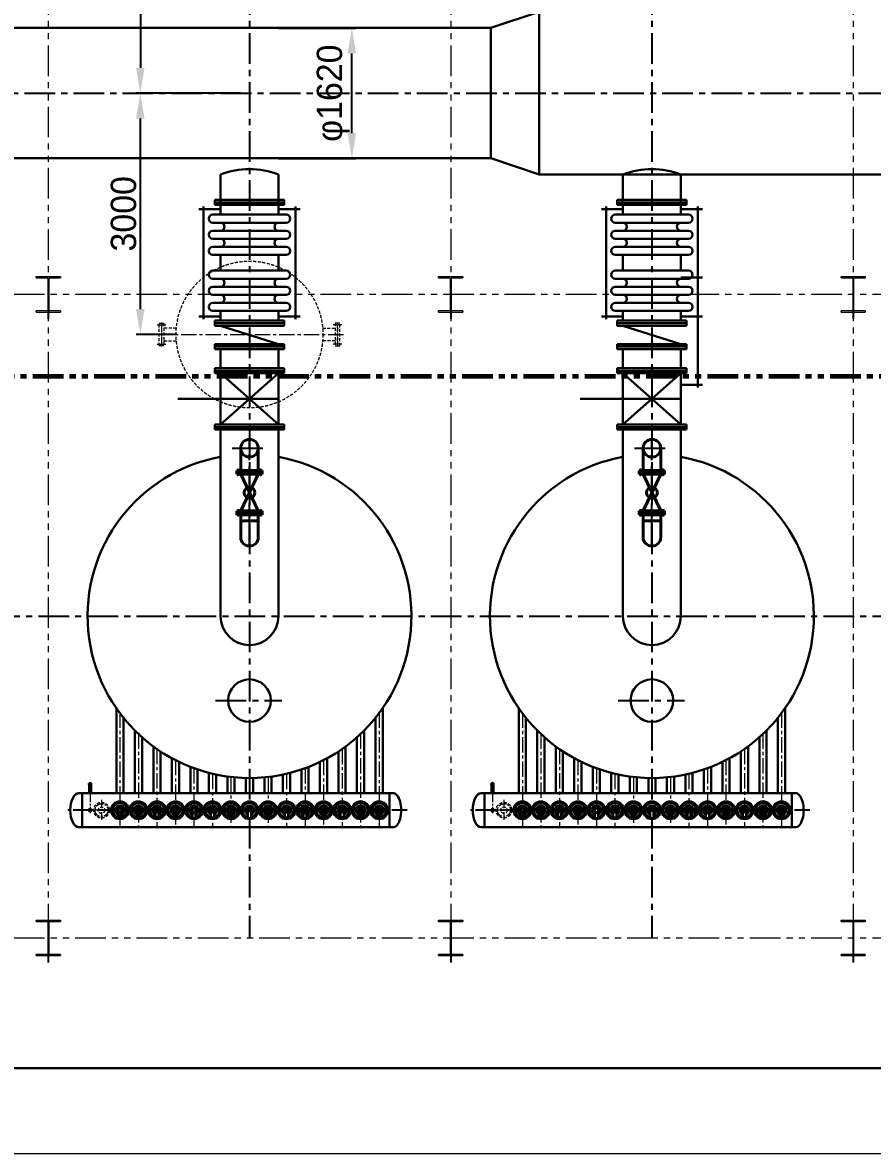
# Model space of a CAD drawing. Header units: millimetres. Extents: x 48549 to 244689, y 99496 to 172785.
# Drawn here: x 134030 to 144588, y 109867 to 123921 of the extents above; entities that cross this region are included whole.
import ezdxf

# ---------------------------------------------------------------- set-up
doc = ezdxf.new("R2010")
doc.units = ezdxf.units.MM
doc.header["$LTSCALE"] = 3
for name, pattern in [('CENTER', [50.8, 31.75, -6.35, 6.35, -6.35]), ('CENTERX2', [101.6, 63.5, -12.7, 12.7, -12.7]), ('DASHED', [19.05, 12.7, -6.35]), ('PHANTOMX2', [127, 63.5, -12.7, 12.7, -12.7, 12.7, -12.7])]:
    doc.linetypes.add(name, pattern=pattern)
for name, color, linetype, lineweight in [('1', 1, 'CENTER', 13), ('center', 1, 'CENTER', 9), ('CON', 7, 'Continuous', 40), ('Layer3', 6, 'Continuous', 18), ('Layer4', 4, 'DASHED', 5), ('中心线', 1, 'CENTERX2', 18), ('双点划线', 3, 'PHANTOMX2', 20), ('图层1', 7, 'Continuous', 30), ('图层2', 1, 'CENTERX2', 15), ('图层3', 6, 'Continuous', 9), ('图框_内框线', 5, 'Continuous', 30), ('图框_外框线', 7, 'Continuous', 9)]:
    doc.layers.add(name, color=color, linetype=linetype, lineweight=lineweight)
doc.layers.add('Layer1', color=1, linetype='CENTERX2')
doc.styles.add('仿宋体', font='ttxt1.shx', dxfattribs={"bigfont": 'hzfs.shx'})
doc.dimstyles.new('ISO-25', dxfattribs={"dimtxt": 150, "dimasz": 150, "dimexe": 50, "dimexo": 0, "dimgap": 50, "dimtad": 1, "dimdec": 1, "dimdsep": 46, "dimtxsty": '仿宋体', "dimcen": 2.5, "dimazin": 0, "dimtfac": 1, "dimtdec": 1, "dimtmove": 0, "dimatfit": 3, "dimfxl": 1, "dimarcsym": 0})

# ---------------------------------------------------------------- blocks, each defined once
blk = doc.blocks.new('*D19')
at = {"layer": 'Defpoints', "color": 0, "ltscale": 3}
for p in [(135493, 123044), (135946, 123044), (135946, 120045)]:
    blk.add_point(p, dxfattribs=at)
at = {"layer": '图层3', "color": 0, "lineweight": -2, "ltscale": 3}
for p, q in [((135946, 123044), (135443, 123044)), ((135493, 120360), (135493, 122729)), ((135946, 120045), (135443, 120045))]:
    blk.add_line(p, q, dxfattribs=at)
at = {"layer": '图层3', "color": 0, "ltscale": 3}
for points in [[(135440, 122729), (135545, 122729), (135493, 123044)], [(135440, 120360), (135545, 120360), (135493, 120045)]]:
    blk.add_solid(points, dxfattribs=at)
at = {"layer": '图层3', "color": 0, "ltscale": 3, "insert": (135285, 121545), "char_height": 315, "attachment_point": 5, "rotation": 90, "style": '仿宋体'}
blk.add_mtext('3000', dxfattribs=at)
blk = doc.blocks.new('*D20')
at = {"layer": 'Defpoints', "color": 0, "ltscale": 3}
for p in [(135792, 126044), (135493, 123044), (136737, 123044)]:
    blk.add_point(p, dxfattribs=at)
at = {"layer": '图层3', "color": 0, "lineweight": -2, "ltscale": 3}
for p, q in [((135792, 126044), (135443, 126044)), ((135493, 125729), (135493, 123359)), ((136737, 123044), (135443, 123044))]:
    blk.add_line(p, q, dxfattribs=at)
at = {"layer": '图层3', "color": 0, "ltscale": 3}
for points in [[(135440, 125729), (135545, 125729), (135493, 126044)], [(135440, 123359), (135545, 123359), (135493, 123044)]]:
    blk.add_solid(points, dxfattribs=at)
at = {"layer": '图层3', "color": 0, "ltscale": 3, "insert": (135285, 124544), "char_height": 315, "attachment_point": 5, "rotation": 90, "style": '仿宋体'}
blk.add_mtext('3000', dxfattribs=at)
blk = doc.blocks.new('*D32')
at = {"layer": 'Defpoints', "color": 0, "ltscale": 3}
for p in [(137209, 123854), (138121, 123854), (137209, 122234)]:
    blk.add_point(p, dxfattribs=at)
at = {"layer": '图层3', "color": 0, "lineweight": -2, "ltscale": 3}
for p, q in [((137209, 123854), (138171, 123854)), ((138121, 122549), (138121, 123539)), ((137209, 122234), (138171, 122234))]:
    blk.add_line(p, q, dxfattribs=at)
at = {"layer": '图层3', "color": 0, "ltscale": 3}
for points in [[(138069, 123539), (138174, 123539), (138121, 123854)], [(138069, 122549), (138174, 122549), (138121, 122234)]]:
    blk.add_solid(points, dxfattribs=at)
at = {"layer": '图层3', "color": 0, "ltscale": 3, "insert": (137890, 123044), "char_height": 315, "attachment_point": 5, "rotation": 90, "style": '仿宋体'}
blk.add_mtext('φ1620', dxfattribs=at)

msp = doc.modelspace()

# ---------------------------------------------------------------- linework, layer by layer
at = {"layer": '1'}
for p, q in [((134894.364, 114457.95), (134840.086, 114457.95)), ((139894.364, 114457.95), (139840.086, 114457.95)), ((135015.85, 114132.497), (134802.711, 114132.484)), ((140015.85, 114132.497), (139802.711, 114132.484))]:
    msp.add_line(p, q, dxfattribs=at)
at = {"layer": 'center'}
for p, q in [((134868.575, 114478.293), (134868.575, 114094.204)), ((139868.575, 114478.293), (139868.575, 114094.204)), ((135009.363, 114262.111), (135009.363, 113999.273)), ((140009.363, 114262.111), (140009.363, 113999.273))]:
    msp.add_line(p, q, dxfattribs=at)
for centre in [(135010.793, 114132.56), (140010.793, 114132.56)]:
    msp.add_circle(centre, 80, dxfattribs=at)
at = {"layer": 'CON'}
for p, q in [((136739.863, 118631.484), (136739.863, 118353.49)), ((136958.863, 118631.484), (136958.863, 118353.49)), ((141739.863, 118631.484), (141739.863, 118353.49)), ((141958.863, 118631.484), (141958.863, 118353.49)), ((137006.863, 118353.49), (136691.863, 118353.49)), ((136691.863, 118353.49), (136691.863, 118331.49)), ((137006.863, 118331.49), (137006.863, 118353.49)), ((142006.863, 118353.49), (141691.863, 118353.49)), ((141691.863, 118353.49), (141691.863, 118331.49)), ((142006.863, 118331.49), (142006.863, 118353.49)), ((136691.863, 118331.49), (137006.863, 118331.49)), ((136691.863, 118329.49), (136691.863, 118331.49)), ((137006.863, 118329.49), (136691.863, 118329.49)), ((136691.863, 118329.49), (136691.863, 118307.49)), ((136691.863, 118307.49), (137006.863, 118307.49)), ((136739.863, 117851.49), (136958.863, 118307.49)), ((136958.863, 117851.49), (136739.863, 118307.49)), ((137006.863, 118331.49), (137006.863, 118329.49)), ((137006.863, 118307.49), (137006.863, 118329.49)), ((141691.863, 118331.49), (142006.863, 118331.49)), ((141691.863, 118329.49), (141691.863, 118331.49)), ((142006.863, 118329.49), (141691.863, 118329.49)), ((141691.863, 118329.49), (141691.863, 118307.49)), ((141691.863, 118307.49), (142006.863, 118307.49)), ((141739.863, 117851.49), (141958.863, 118307.49)), ((141958.863, 117851.49), (141739.863, 118307.49)), ((142006.863, 118331.49), (142006.863, 118329.49)), ((142006.863, 118307.49), (142006.863, 118329.49)), ((136691.863, 117829.49), (136691.863, 117851.49)), ((136691.863, 117851.49), (137006.863, 117851.49)), ((137006.863, 117829.49), (136691.863, 117829.49)), ((136691.863, 117829.49), (136691.863, 117827.49)), ((136691.863, 117805.49), (136691.863, 117827.49)), ((136691.863, 117827.49), (137006.863, 117827.49)), ((137006.863, 117805.49), (136691.863, 117805.49)), ((136739.863, 117805.49), (136739.863, 117524.49)), ((136958.863, 117805.49), (136958.863, 117524.49)), ((137006.863, 117851.49), (137006.863, 117829.49)), ((137006.863, 117827.49), (137006.863, 117829.49)), ((137006.863, 117827.49), (137006.863, 117805.49)), ((141691.863, 117829.49), (141691.863, 117851.49)), ((141691.863, 117851.49), (142006.863, 117851.49)), ((142006.863, 117829.49), (141691.863, 117829.49)), ((141691.863, 117829.49), (141691.863, 117827.49)), ((141691.863, 117805.49), (141691.863, 117827.49)), ((141691.863, 117827.49), (142006.863, 117827.49)), ((142006.863, 117805.49), (141691.863, 117805.49)), ((141739.863, 117805.49), (141739.863, 117524.49)), ((141958.863, 117805.49), (141958.863, 117524.49)), ((142006.863, 117851.49), (142006.863, 117829.49)), ((142006.863, 117827.49), (142006.863, 117829.49)), ((142006.863, 117827.49), (142006.863, 117805.49)), ((136958.863, 117727.49), (136739.863, 117727.49)), ((141958.863, 117727.49), (141739.863, 117727.49))]:
    msp.add_line(p, q, dxfattribs=at)
for centre, radius in [((136849.363, 118631.484), 109.5), ((141849.363, 118631.484), 109.5), ((136849.363, 118079.49), 67.33), ((141849.363, 118079.49), 67.33)]:
    msp.add_circle(centre, radius, dxfattribs=at)
for centre in [(136849.363, 117524.49), (141849.363, 117524.49)]:
    msp.add_arc(centre, 109.5, 180, 0, dxfattribs=at)
at = {"layer": 'Layer1', "ltscale": 2}
for p, q in [((136849.363, 133544.49), (136849.363, 112544.49)), ((141849.363, 133544.49), (141849.363, 112544.49)), ((127957.105, 123044.49), (154349.363, 123044.49)), ((136633.87, 118631.484), (137064.856, 118631.484)), ((136849.363, 117414.99), (136849.363, 118740.984)), ((141633.87, 118631.484), (142064.856, 118631.484)), ((141849.363, 117414.99), (141849.363, 118740.984)), ((129349.363, 116544.49), (154349.363, 116544.49)), ((136427.905, 115494.49), (137251.979, 115494.49)), ((141427.905, 115494.49), (142251.979, 115494.49))]:
    msp.add_line(p, q, dxfattribs=at)
at = {"layer": 'Layer1'}
for p, q in [((134349.363, 120364.954), (134349.363, 120239.713)), ((139349.363, 120364.954), (139349.363, 120239.713)), ((144349.363, 120364.954), (144349.363, 120239.713)), ((138810.091, 114132.49), (134593.178, 114132.49)), ((143810.091, 114132.49), (139593.178, 114132.49)), ((134349.363, 112364.954), (134349.363, 112239.713)), ((139349.363, 112364.954), (139349.363, 112239.713)), ((144349.363, 112364.954), (144349.363, 112239.713))]:
    msp.add_line(p, q, dxfattribs=at)
at = {"layer": 'Layer3'}
for centre in [(134868.575, 114132.522), (139868.575, 114132.522)]:
    msp.add_arc(centre, 15.5, 180, 90, dxfattribs=at)
at = {"layer": 'Layer4'}
for p, q in [((135728.481, 119904.585), (135728.481, 120184.585)), ((135728.481, 120184.585), (135756.481, 120184.585)), ((135758.481, 120184.585), (135756.481, 120184.585)), ((135756.481, 120184.585), (135756.481, 119904.585)), ((135758.481, 119904.585), (135758.481, 120184.585)), ((135758.481, 120184.585), (135786.481, 120184.585)), ((135786.481, 120184.585), (135786.481, 119904.585)), ((137914.481, 120184.585), (137914.481, 119904.585)), ((137942.481, 120184.585), (137914.481, 120184.585)), ((137942.481, 119904.585), (137942.481, 120184.585)), ((137942.481, 120184.585), (137944.481, 120184.585)), ((137944.481, 120184.585), (137944.481, 119904.585)), ((137972.481, 120184.585), (137944.481, 120184.585)), ((137972.481, 119904.585), (137972.481, 120184.585)), ((135940.83, 120124.085), (135786.481, 120124.085)), ((137757.896, 120124.085), (137914.481, 120124.085)), ((135756.481, 119904.585), (135728.481, 119904.585)), ((135756.481, 119904.585), (135758.481, 119904.585)), ((135786.481, 119904.585), (135758.481, 119904.585)), ((135786.481, 119965.085), (135940.839, 119965.085)), ((137914.481, 119965.085), (137757.887, 119965.085)), ((137914.481, 119904.585), (137942.481, 119904.585)), ((137944.481, 119904.585), (137942.481, 119904.585)), ((137944.481, 119904.585), (137972.481, 119904.585))]:
    msp.add_line(p, q, dxfattribs=at)
for centre, radius in [((136849.363, 120044.64), 912), ((135010.793, 114132.56), 97.5), ((135010.793, 114132.56), 40), ((140010.793, 114132.56), 97.5), ((140010.793, 114132.56), 40)]:
    msp.add_circle(centre, radius, dxfattribs=at)
at = {"layer": '中心线'}
for p, q in [((135702.899, 120164.585), (135810.69, 120164.585)), ((137998.062, 120164.585), (137890.271, 120164.585)), ((135694.317, 120044.524), (138031.036, 120044.64)), ((135702.899, 119924.585), (135810.69, 119924.585)), ((137998.062, 119924.585), (137890.271, 119924.585))]:
    msp.add_line(p, q, dxfattribs=at)
at = {"layer": '双点划线', "ltscale": 2}
for p, q in [((134349.363, 133544.49), (134349.363, 112544.49)), ((139349.363, 133544.49), (139349.363, 112544.49)), ((144349.363, 133544.49), (144349.363, 112544.49)), ((129349.363, 120544.49), (154343.863, 120544.49)), ((129349.363, 112544.49), (154354.863, 112544.49))]:
    msp.add_line(p, q, dxfattribs=at)
at = {"layer": '双点划线', "ltscale": 10}
for p, q in [((134199.363, 120764.49), (134499.363, 120764.49)), ((134199.363, 120748.49), (134199.363, 120764.49)), ((134343.863, 120746.49), (134199.363, 120746.49)), ((134343.863, 120746.49), (134343.863, 120342.49)), ((134499.363, 120746.49), (134354.863, 120746.49)), ((134354.863, 120746.49), (134354.863, 120342.49)), ((134499.363, 120764.49), (134499.363, 120748.49)), ((139199.363, 120764.49), (139499.363, 120764.49)), ((139199.363, 120748.49), (139199.363, 120764.49)), ((139343.863, 120746.49), (139199.363, 120746.49)), ((139343.863, 120746.49), (139343.863, 120342.49)), ((139499.363, 120746.49), (139354.863, 120746.49)), ((139354.863, 120746.49), (139354.863, 120342.49)), ((139499.363, 120764.49), (139499.363, 120748.49)), ((144199.363, 120764.49), (144499.363, 120764.49)), ((144199.363, 120748.49), (144199.363, 120764.49)), ((144343.863, 120746.49), (144199.363, 120746.49)), ((144343.863, 120746.49), (144343.863, 120342.49)), ((144499.363, 120746.49), (144354.863, 120746.49)), ((144354.863, 120746.49), (144354.863, 120342.49)), ((144499.363, 120764.49), (144499.363, 120748.49)), ((134199.363, 120342.49), (134343.863, 120342.49)), ((134199.363, 120324.49), (134199.363, 120340.49)), ((134199.363, 120324.49), (134499.363, 120324.49)), ((134354.863, 120342.49), (134499.363, 120342.49)), ((134499.363, 120340.49), (134499.363, 120324.49)), ((139199.363, 120342.49), (139343.863, 120342.49)), ((139199.363, 120324.49), (139199.363, 120340.49)), ((139199.363, 120324.49), (139499.363, 120324.49)), ((139354.863, 120342.49), (139499.363, 120342.49)), ((139499.363, 120340.49), (139499.363, 120324.49)), ((144199.363, 120342.49), (144343.863, 120342.49)), ((144199.363, 120324.49), (144199.363, 120340.49)), ((144199.363, 120324.49), (144499.363, 120324.49)), ((144354.863, 120342.49), (144499.363, 120342.49)), ((144499.363, 120340.49), (144499.363, 120324.49)), ((134199.363, 112764.49), (134499.363, 112764.49)), ((134199.363, 112748.49), (134199.363, 112764.49)), ((134343.863, 112746.49), (134199.363, 112746.49)), ((134343.863, 112746.49), (134343.863, 112342.49)), ((134499.363, 112746.49), (134354.863, 112746.49)), ((134354.863, 112746.49), (134354.863, 112342.49)), ((134499.363, 112764.49), (134499.363, 112748.49)), ((139199.363, 112764.49), (139499.363, 112764.49)), ((139199.363, 112748.49), (139199.363, 112764.49)), ((139343.863, 112746.49), (139199.363, 112746.49)), ((139343.863, 112746.49), (139343.863, 112342.49)), ((139499.363, 112746.49), (139354.863, 112746.49)), ((139354.863, 112746.49), (139354.863, 112342.49)), ((139499.363, 112764.49), (139499.363, 112748.49)), ((144199.363, 112764.49), (144499.363, 112764.49)), ((144199.363, 112748.49), (144199.363, 112764.49)), ((144343.863, 112746.49), (144199.363, 112746.49)), ((144343.863, 112746.49), (144343.863, 112342.49)), ((144499.363, 112746.49), (144354.863, 112746.49)), ((144354.863, 112746.49), (144354.863, 112342.49)), ((144499.363, 112764.49), (144499.363, 112748.49)), ((134199.363, 112342.49), (134343.863, 112342.49)), ((134199.363, 112324.49), (134199.363, 112340.49)), ((134199.363, 112324.49), (134499.363, 112324.49)), ((134354.863, 112342.49), (134499.363, 112342.49)), ((134499.363, 112340.49), (134499.363, 112324.49)), ((139199.363, 112342.49), (139343.863, 112342.49)), ((139199.363, 112324.49), (139199.363, 112340.49)), ((139199.363, 112324.49), (139499.363, 112324.49)), ((139354.863, 112342.49), (139499.363, 112342.49)), ((139499.363, 112340.49), (139499.363, 112324.49)), ((144199.363, 112342.49), (144343.863, 112342.49)), ((144199.363, 112324.49), (144199.363, 112340.49)), ((144199.363, 112324.49), (144499.363, 112324.49)), ((144354.863, 112342.49), (144499.363, 112342.49)), ((144499.363, 112340.49), (144499.363, 112324.49))]:
    msp.add_line(p, q, dxfattribs=at)
at = {"layer": '双点划线', "color": 7, "lineweight": 60, "ltscale": 2}
msp.add_line((154349.363, 119524.49), (129343.863, 119524.49), dxfattribs=at)
at = {"layer": '图层1'}
for p, q in [((140449.373, 124054.49), (139849.373, 123854.49)), ((140449.373, 124054.49), (140449.373, 122034.49)), ((139849.373, 123854.49), (128809.362, 123854.49)), ((139849.373, 122234.49), (139849.373, 123854.49)), ((139849.373, 122234.49), (130164.365, 122234.49)), ((140449.373, 122034.49), (139849.373, 122234.49)), ((136489.365, 121686.49), (136489.363, 122034.49)), ((136489.365, 121686.49), (136489.363, 122034.49)), ((137209.371, 121686.49), (137209.364, 122034.49)), ((137209.371, 121686.49), (137209.364, 122034.49)), ((147961.411, 122034.49), (140449.373, 122034.49)), ((141489.365, 121686.49), (141489.363, 122034.49)), ((141489.365, 121686.49), (141489.363, 122034.49)), ((142209.371, 121686.49), (142209.364, 122034.49)), ((142209.371, 121686.49), (142209.364, 122034.49)), ((137279.371, 121718.486), (136419.371, 121718.494)), ((136419.371, 121686.494), (136419.371, 121718.494)), ((137279.371, 121686.486), (137279.371, 121718.486)), ((142279.371, 121718.486), (141419.371, 121718.494)), ((141419.371, 121686.494), (141419.371, 121718.494)), ((142279.371, 121686.486), (142279.371, 121718.486)), ((136489.367, 121604.492), (136221.604, 121604.493)), ((136279.498, 121634.394), (136279.492, 120234.394)), ((136419.37, 121654.494), (136419.371, 121686.494)), ((136419.37, 121654.494), (137279.37, 121654.486)), ((137279.371, 121686.486), (136419.371, 121686.494)), ((136489.37, 121654.494), (136489.369, 121534.492)), ((137209.368, 121654.487), (137209.366, 121534.488)), ((137209.367, 121604.488), (137477.13, 121604.487)), ((137279.37, 121654.486), (137279.371, 121686.486)), ((137419.236, 121634.388), (137419.229, 120234.388)), ((141489.367, 121604.492), (141221.604, 121604.493)), ((141279.498, 121634.394), (141279.492, 120234.394)), ((141419.37, 121654.494), (141419.371, 121686.494)), ((141419.37, 121654.494), (142279.37, 121654.486)), ((142279.371, 121686.486), (141419.371, 121686.494)), ((141489.37, 121654.494), (141489.369, 121534.492)), ((142209.368, 121654.487), (142209.366, 121534.488)), ((142209.367, 121604.488), (142477.13, 121604.487)), ((142279.37, 121654.486), (142279.371, 121686.486)), ((142419.236, 121634.388), (142419.229, 120234.388)), ((136899.366, 121434.49), (136393.814, 121434.492)), ((136899.367, 121534.49), (136393.815, 121534.492)), ((136899.367, 121534.49), (136489.367, 121534.492)), ((136799.366, 121434.49), (137304.919, 121434.488)), ((136799.367, 121534.49), (137304.919, 121534.488)), ((136799.367, 121534.49), (137209.367, 121534.488)), ((141899.366, 121434.49), (141393.814, 121434.492)), ((141899.367, 121534.49), (141393.815, 121534.492)), ((141899.367, 121534.49), (141489.367, 121534.492)), ((141799.366, 121434.49), (142304.919, 121434.488)), ((141799.367, 121534.49), (142304.919, 121534.488)), ((141799.367, 121534.49), (142209.367, 121534.488)), ((136899.366, 121334.49), (136393.814, 121334.492)), ((136799.366, 121334.49), (137304.918, 121334.488)), ((141899.366, 121334.49), (141393.814, 121334.492)), ((141799.366, 121334.49), (142304.918, 121334.488)), ((136899.365, 121234.49), (136393.813, 121234.492)), ((136799.365, 121234.49), (137304.918, 121234.488)), ((141899.365, 121234.49), (141393.813, 121234.492)), ((141799.365, 121234.49), (142304.918, 121234.488)), ((136899.364, 121034.49), (136393.812, 121034.492)), ((136899.365, 121134.49), (136393.813, 121134.492)), ((136489.364, 121034.492), (136489.363, 120838.492)), ((136799.364, 121034.49), (137304.917, 121034.488)), ((136799.365, 121134.49), (137304.917, 121134.488)), ((137209.364, 121034.488), (137209.363, 120838.488)), ((141899.364, 121034.49), (141393.812, 121034.492)), ((141899.365, 121134.49), (141393.813, 121134.492)), ((141489.364, 121034.492), (141489.363, 120838.492)), ((141799.364, 121034.49), (142304.917, 121034.488)), ((141799.365, 121134.49), (142304.917, 121134.488)), ((142209.364, 121034.488), (142209.363, 120838.488)), ((136899.363, 120738.49), (136393.81, 120738.492)), ((136899.363, 120838.49), (136393.811, 120838.492)), ((136799.363, 120838.49), (137304.915, 120838.488)), ((136799.363, 120738.49), (137304.915, 120738.488)), ((141899.363, 120738.49), (141393.81, 120738.492)), ((141899.363, 120838.49), (141393.811, 120838.492)), ((141799.363, 120838.49), (142304.915, 120838.488)), ((141799.363, 120738.49), (142304.915, 120738.488)), ((142209.367, 120754.488), (142477.13, 120754.487)), ((142419.236, 120784.388), (142419.229, 119384.388)), ((136899.362, 120638.49), (136393.81, 120638.492)), ((136799.362, 120638.49), (137304.914, 120638.488)), ((141899.362, 120638.49), (141393.81, 120638.492)), ((141799.362, 120638.49), (142304.914, 120638.488)), ((136899.362, 120538.49), (136393.809, 120538.492)), ((136799.362, 120538.49), (137304.914, 120538.488)), ((141899.362, 120538.49), (141393.809, 120538.492)), ((141799.362, 120538.49), (142304.914, 120538.488)), ((136899.361, 120338.49), (136393.808, 120338.492)), ((136899.361, 120438.49), (136393.809, 120438.492)), ((136489.361, 120338.492), (136489.361, 120338.492)), ((136899.361, 120338.49), (136489.361, 120338.492)), ((136489.363, 120218.49), (136489.363, 120338.492)), ((136799.361, 120438.49), (137304.913, 120438.488)), ((136799.361, 120338.49), (137304.913, 120338.488)), ((136799.361, 120338.49), (137209.361, 120338.488)), ((137209.36, 120218.49), (137209.36, 120338.488)), ((137209.361, 120338.488), (137209.361, 120338.488)), ((141899.361, 120338.49), (141393.808, 120338.492)), ((141899.361, 120438.49), (141393.809, 120438.492)), ((141489.361, 120338.492), (141489.361, 120338.492)), ((141899.361, 120338.49), (141489.361, 120338.492)), ((141489.363, 120218.49), (141489.363, 120338.492)), ((141799.361, 120438.49), (142304.913, 120438.488)), ((141799.361, 120338.49), (142304.913, 120338.488)), ((141799.361, 120338.49), (142209.361, 120338.488)), ((142209.36, 120218.49), (142209.36, 120338.488)), ((142209.361, 120338.488), (142209.361, 120338.488)), ((136489.36, 120268.492), (136221.597, 120268.493)), ((136419.366, 120218.49), (137279.366, 120218.49)), ((136419.366, 120218.49), (136419.366, 120186.49)), ((137279.366, 120186.49), (136419.366, 120186.49)), ((136419.366, 120186.49), (136419.366, 120154.49)), ((137209.36, 120268.488), (137477.123, 120268.487)), ((137279.366, 120218.49), (137279.366, 120186.49)), ((137279.366, 120186.49), (137279.366, 120154.49)), ((141489.36, 120268.492), (141221.597, 120268.493)), ((141419.366, 120218.49), (142279.366, 120218.49)), ((141419.366, 120218.49), (141419.366, 120186.49)), ((142279.366, 120186.49), (141419.366, 120186.49)), ((141419.366, 120186.49), (141419.366, 120154.49)), ((142209.36, 120268.488), (142477.123, 120268.487)), ((142279.366, 120218.49), (142279.366, 120186.49)), ((142279.366, 120186.49), (142279.366, 120154.49)), ((137279.366, 120154.49), (136419.366, 120154.49)), ((136489.366, 120154.49), (137209.366, 119926.49)), ((142279.366, 120154.49), (141419.366, 120154.49)), ((141489.366, 120154.49), (142209.366, 119926.49)), ((136419.366, 119926.49), (137279.366, 119926.49)), ((136419.366, 119926.49), (136419.366, 119894.49)), ((137279.366, 119894.49), (136419.366, 119894.49)), ((136419.366, 119894.49), (136419.366, 119862.49)), ((137279.366, 119926.49), (137279.366, 119894.49)), ((137279.366, 119894.49), (137279.366, 119862.49)), ((141419.366, 119926.49), (142279.366, 119926.49)), ((141419.366, 119926.49), (141419.366, 119894.49)), ((142279.366, 119894.49), (141419.366, 119894.49)), ((141419.366, 119894.49), (141419.366, 119862.49)), ((142279.366, 119926.49), (142279.366, 119894.49)), ((142279.366, 119894.49), (142279.366, 119862.49)), ((137279.366, 119862.49), (136419.366, 119862.49)), ((136489.366, 119626.49), (136489.366, 119862.49)), ((137209.366, 119626.49), (137209.365, 119862.49)), ((142279.366, 119862.49), (141419.366, 119862.49)), ((141489.366, 119626.49), (141489.366, 119862.49)), ((142209.366, 119626.49), (142209.365, 119862.49)), ((136419.366, 119626.49), (137279.366, 119626.49)), ((136419.366, 119626.49), (136419.366, 119594.49)), ((137279.366, 119626.49), (137279.366, 119594.49)), ((141419.366, 119626.49), (142279.366, 119626.49)), ((141419.366, 119626.49), (141419.366, 119594.49)), ((142279.366, 119626.49), (142279.366, 119594.49)), ((137279.366, 119594.49), (136419.366, 119594.49)), ((136419.366, 119594.49), (136419.366, 119562.49)), ((137279.366, 119562.49), (136419.366, 119562.49)), ((136489.366, 118926.49), (136489.366, 119562.49)), ((137209.366, 119562.49), (136489.366, 118926.49)), ((136489.366, 119562.49), (137209.366, 118926.49)), ((137209.366, 118926.49), (137209.366, 119562.49)), ((137279.366, 119594.49), (137279.366, 119562.49)), ((142279.366, 119594.49), (141419.366, 119594.49)), ((141419.366, 119594.49), (141419.366, 119562.49)), ((142279.366, 119562.49), (141419.366, 119562.49)), ((141489.366, 118926.49), (141489.366, 119562.49)), ((142209.366, 119562.49), (141489.366, 118926.49)), ((141489.366, 119562.49), (142209.366, 118926.49)), ((142209.366, 118926.49), (142209.366, 119562.49)), ((142279.366, 119594.49), (142279.366, 119562.49)), ((142209.36, 119418.488), (142477.123, 119418.487)), ((135957.056, 119244.49), (137209.366, 119244.49)), ((140957.056, 119244.49), (142209.366, 119244.49)), ((136419.366, 118926.49), (137279.366, 118926.49)), ((136419.366, 118926.49), (136419.366, 118894.49)), ((137279.366, 118926.49), (137279.366, 118894.49)), ((141419.366, 118926.49), (142279.366, 118926.49)), ((141419.366, 118926.49), (141419.366, 118894.49)), ((142279.366, 118926.49), (142279.366, 118894.49)), ((137279.366, 118894.49), (136419.366, 118894.49)), ((136419.366, 118894.49), (136419.366, 118862.49)), ((137279.366, 118862.49), (136419.366, 118862.49)), ((136489.363, 116544.49), (136489.363, 118862.49)), ((137209.363, 116544.49), (137209.363, 118862.49)), ((137279.366, 118894.49), (137279.366, 118862.49)), ((142279.366, 118894.49), (141419.366, 118894.49)), ((141419.366, 118894.49), (141419.366, 118862.49)), ((142279.366, 118862.49), (141419.366, 118862.49)), ((141489.363, 116544.49), (141489.363, 118862.49)), ((142209.363, 116544.49), (142209.363, 118862.49)), ((142279.366, 118894.49), (142279.366, 118862.49)), ((135194.863, 115408.822), (135194.863, 114345.49)), ((138503.863, 115408.822), (138503.863, 114345.49)), ((140194.863, 115408.822), (140194.863, 114345.49)), ((143503.863, 115408.822), (143503.863, 114345.49)), ((135283.863, 115287.818), (135283.863, 114345.49)), ((138414.863, 115287.818), (138414.863, 114345.49)), ((140283.863, 115287.818), (140283.863, 114345.49)), ((143414.863, 115287.818), (143414.863, 114345.49)), ((135424.863, 115128.638), (135424.863, 114345.49)), ((138273.863, 115128.638), (138273.863, 114345.49)), ((140424.863, 115128.638), (140424.863, 114345.49)), ((143273.863, 115128.638), (143273.863, 114345.49)), ((135513.863, 115043.719), (135513.863, 114345.49)), ((138184.863, 115043.719), (138184.863, 114345.49)), ((140513.863, 115043.719), (140513.863, 114345.49)), ((143184.863, 115043.719), (143184.863, 114345.49)), ((135655.109, 114928.197), (135655.109, 114345.49)), ((135744.109, 114865.633), (135744.109, 114345.49)), ((137954.617, 114865.633), (137954.617, 114345.49)), ((138043.617, 114928.197), (138043.617, 114345.49)), ((140655.109, 114928.197), (140655.109, 114345.49)), ((140744.109, 114865.633), (140744.109, 114345.49)), ((142954.617, 114865.633), (142954.617, 114345.49)), ((143043.617, 114928.197), (143043.617, 114345.49)), ((135884.863, 114780.423), (135884.863, 114345.49)), ((135973.863, 114734.297), (135973.863, 114345.49)), ((137724.863, 114734.297), (137724.863, 114345.49)), ((137813.863, 114780.423), (137813.863, 114345.49)), ((140884.863, 114780.423), (140884.863, 114345.49)), ((140973.863, 114734.297), (140973.863, 114345.49)), ((142724.863, 114734.297), (142724.863, 114345.49)), ((142813.863, 114780.423), (142813.863, 114345.49)), ((136114.863, 114672.246), (136114.863, 114345.49)), ((136203.863, 114639.522), (136203.863, 114345.49)), ((136344.863, 114597.166), (136344.863, 114345.49)), ((136433.863, 114576.126), (136433.863, 114345.49)), ((136574.863, 114551.417), (136574.863, 114345.49)), ((137123.863, 114551.417), (137123.863, 114345.49)), ((137264.863, 114576.126), (137264.863, 114345.49)), ((137353.863, 114597.166), (137353.863, 114345.49)), ((137494.863, 114639.522), (137494.863, 114345.49)), ((137583.863, 114672.246), (137583.863, 114345.49)), ((141114.863, 114672.246), (141114.863, 114345.49)), ((141203.863, 114639.522), (141203.863, 114345.49)), ((141344.863, 114597.166), (141344.863, 114345.49)), ((141433.863, 114576.126), (141433.863, 114345.49)), ((141574.863, 114551.417), (141574.863, 114345.49)), ((142123.863, 114551.417), (142123.863, 114345.49)), ((142264.863, 114576.126), (142264.863, 114345.49)), ((142353.863, 114597.166), (142353.863, 114345.49)), ((142494.863, 114639.522), (142494.863, 114345.49)), ((142583.863, 114672.246), (142583.863, 114345.49)), ((134855.334, 114345.49), (134855.334, 114457.95)), ((134882.334, 114427.95), (134855.334, 114427.95)), ((134882.334, 114457.95), (134882.334, 114345.49)), ((136663.863, 114541.111), (136663.863, 114345.49)), ((136804.863, 114532.985), (136804.863, 114345.49)), ((136893.863, 114532.985), (136893.863, 114345.49)), ((137034.863, 114541.111), (137034.863, 114345.49)), ((139855.334, 114345.49), (139855.334, 114457.95)), ((139882.334, 114427.95), (139855.334, 114427.95)), ((139882.334, 114457.95), (139882.334, 114345.49)), ((141663.863, 114541.111), (141663.863, 114345.49)), ((141804.863, 114532.985), (141804.863, 114345.49)), ((141893.863, 114532.985), (141893.863, 114345.49)), ((142034.863, 114541.111), (142034.863, 114345.49)), ((138629.168, 114345.49), (134728.834, 114345.49)), ((134768.834, 114345.49), (134768.834, 113919.49)), ((138589.168, 114345.49), (138589.168, 113919.49)), ((143629.168, 114345.49), (139728.834, 114345.49)), ((139768.834, 114345.49), (139768.834, 113919.49)), ((143589.168, 114345.49), (143589.168, 113919.49)), ((135219.363, 114152.49), (135239.363, 114152.49)), ((135219.363, 114152.49), (135219.363, 114032.49)), ((135259.363, 114152.49), (135239.363, 114152.49)), ((135259.363, 114152.49), (135259.363, 114032.49)), ((135449.363, 114152.49), (135469.363, 114152.49)), ((135449.363, 114152.49), (135449.363, 114032.49)), ((135489.363, 114152.49), (135469.363, 114152.49)), ((135489.363, 114152.49), (135489.363, 114032.49)), ((135679.363, 114152.49), (135699.363, 114152.49)), ((135679.363, 114152.49), (135679.363, 114032.49)), ((135719.363, 114152.49), (135699.363, 114152.49)), ((135719.363, 114152.49), (135719.363, 114032.49)), ((135909.363, 114152.49), (135929.363, 114152.49)), ((135909.363, 114152.49), (135909.363, 114032.49)), ((135949.363, 114152.49), (135929.363, 114152.49)), ((135949.363, 114152.49), (135949.363, 114032.49)), ((136139.363, 114152.49), (136159.363, 114152.49)), ((136139.363, 114152.49), (136139.363, 114032.49)), ((136179.363, 114152.49), (136159.363, 114152.49)), ((136179.363, 114152.49), (136179.363, 114032.49)), ((136369.363, 114152.49), (136389.363, 114152.49)), ((136369.363, 114152.49), (136369.363, 114032.49)), ((136409.363, 114152.49), (136389.363, 114152.49)), ((136409.363, 114152.49), (136409.363, 114032.49)), ((136599.363, 114152.49), (136619.363, 114152.49)), ((136599.363, 114152.49), (136599.363, 114032.49)), ((136639.363, 114152.49), (136619.363, 114152.49)), ((136639.363, 114152.49), (136639.363, 114032.49)), ((136829.363, 114152.49), (136849.363, 114152.49)), ((136829.363, 114152.49), (136829.363, 114032.49)), ((136869.363, 114152.49), (136849.363, 114152.49)), ((136869.363, 114152.49), (136869.363, 114032.49)), ((137059.363, 114152.49), (137079.363, 114152.49)), ((137059.363, 114152.49), (137059.363, 114032.49)), ((137099.363, 114152.49), (137079.363, 114152.49)), ((137099.363, 114152.49), (137099.363, 114032.49)), ((137289.363, 114152.49), (137309.363, 114152.49)), ((137289.363, 114152.49), (137289.363, 114032.49)), ((137329.363, 114152.49), (137309.363, 114152.49)), ((137329.363, 114152.49), (137329.363, 114032.49)), ((137519.363, 114152.49), (137539.363, 114152.49)), ((137519.363, 114152.49), (137519.363, 114032.49)), ((137559.363, 114152.49), (137539.363, 114152.49)), ((137559.363, 114152.49), (137559.363, 114032.49)), ((137749.363, 114152.49), (137769.363, 114152.49)), ((137749.363, 114152.49), (137749.363, 114032.49)), ((137789.363, 114152.49), (137769.363, 114152.49)), ((137789.363, 114152.49), (137789.363, 114032.49)), ((137979.558, 114152.656), (137999.558, 114152.656)), ((137979.558, 114152.656), (137979.558, 114032.656)), ((138019.558, 114152.656), (137999.558, 114152.656)), ((138019.558, 114152.656), (138019.558, 114032.656)), ((138209.558, 114152.656), (138229.558, 114152.656)), ((138209.558, 114152.656), (138209.558, 114032.656)), ((138249.558, 114152.656), (138229.558, 114152.656)), ((138249.558, 114152.656), (138249.558, 114032.656)), ((138439.363, 114152.656), (138459.363, 114152.656)), ((138439.363, 114152.656), (138439.363, 114032.656)), ((138479.363, 114152.656), (138459.363, 114152.656)), ((138479.363, 114152.656), (138479.363, 114032.656)), ((140219.363, 114152.49), (140239.363, 114152.49)), ((140219.363, 114152.49), (140219.363, 114032.49)), ((140259.363, 114152.49), (140239.363, 114152.49)), ((140259.363, 114152.49), (140259.363, 114032.49)), ((140449.363, 114152.49), (140469.363, 114152.49)), ((140449.363, 114152.49), (140449.363, 114032.49)), ((140489.363, 114152.49), (140469.363, 114152.49)), ((140489.363, 114152.49), (140489.363, 114032.49)), ((140679.363, 114152.49), (140699.363, 114152.49)), ((140679.363, 114152.49), (140679.363, 114032.49)), ((140719.363, 114152.49), (140699.363, 114152.49)), ((140719.363, 114152.49), (140719.363, 114032.49)), ((140909.363, 114152.49), (140929.363, 114152.49)), ((140909.363, 114152.49), (140909.363, 114032.49)), ((140949.363, 114152.49), (140929.363, 114152.49)), ((140949.363, 114152.49), (140949.363, 114032.49)), ((141139.363, 114152.49), (141159.363, 114152.49)), ((141139.363, 114152.49), (141139.363, 114032.49)), ((141179.363, 114152.49), (141159.363, 114152.49)), ((141179.363, 114152.49), (141179.363, 114032.49)), ((141369.363, 114152.49), (141389.363, 114152.49)), ((141369.363, 114152.49), (141369.363, 114032.49)), ((141409.363, 114152.49), (141389.363, 114152.49)), ((141409.363, 114152.49), (141409.363, 114032.49)), ((141599.363, 114152.49), (141619.363, 114152.49)), ((141599.363, 114152.49), (141599.363, 114032.49)), ((141639.363, 114152.49), (141619.363, 114152.49)), ((141639.363, 114152.49), (141639.363, 114032.49)), ((141829.363, 114152.49), (141849.363, 114152.49)), ((141829.363, 114152.49), (141829.363, 114032.49)), ((141869.363, 114152.49), (141849.363, 114152.49)), ((141869.363, 114152.49), (141869.363, 114032.49)), ((142059.363, 114152.49), (142079.363, 114152.49)), ((142059.363, 114152.49), (142059.363, 114032.49)), ((142099.363, 114152.49), (142079.363, 114152.49)), ((142099.363, 114152.49), (142099.363, 114032.49)), ((142289.363, 114152.49), (142309.363, 114152.49)), ((142289.363, 114152.49), (142289.363, 114032.49)), ((142329.363, 114152.49), (142309.363, 114152.49)), ((142329.363, 114152.49), (142329.363, 114032.49)), ((142519.363, 114152.49), (142539.363, 114152.49)), ((142519.363, 114152.49), (142519.363, 114032.49)), ((142559.363, 114152.49), (142539.363, 114152.49)), ((142559.363, 114152.49), (142559.363, 114032.49)), ((142749.363, 114152.49), (142769.363, 114152.49)), ((142749.363, 114152.49), (142749.363, 114032.49)), ((142789.363, 114152.49), (142769.363, 114152.49)), ((142789.363, 114152.49), (142789.363, 114032.49)), ((142979.558, 114152.656), (142999.558, 114152.656)), ((142979.558, 114152.656), (142979.558, 114032.656)), ((143019.558, 114152.656), (142999.558, 114152.656)), ((143019.558, 114152.656), (143019.558, 114032.656)), ((143209.558, 114152.656), (143229.558, 114152.656)), ((143209.558, 114152.656), (143209.558, 114032.656)), ((143249.558, 114152.656), (143229.558, 114152.656)), ((143249.558, 114152.656), (143249.558, 114032.656)), ((143439.363, 114152.656), (143459.363, 114152.656)), ((143439.363, 114152.656), (143439.363, 114032.656)), ((143479.363, 114152.656), (143459.363, 114152.656)), ((143479.363, 114152.656), (143479.363, 114032.656)), ((135219.363, 114032.49), (135239.363, 114032.49)), ((135259.363, 114032.49), (135239.363, 114032.49)), ((135449.363, 114032.49), (135469.363, 114032.49)), ((135489.363, 114032.49), (135469.363, 114032.49)), ((135679.363, 114032.49), (135699.363, 114032.49)), ((135719.363, 114032.49), (135699.363, 114032.49)), ((135909.363, 114032.49), (135929.363, 114032.49)), ((135949.363, 114032.49), (135929.363, 114032.49)), ((136139.363, 114032.49), (136159.363, 114032.49)), ((136179.363, 114032.49), (136159.363, 114032.49)), ((136369.363, 114032.49), (136389.363, 114032.49)), ((136409.363, 114032.49), (136389.363, 114032.49)), ((136599.363, 114032.49), (136619.363, 114032.49)), ((136639.363, 114032.49), (136619.363, 114032.49)), ((136829.363, 114032.49), (136849.363, 114032.49)), ((136869.363, 114032.49), (136849.363, 114032.49)), ((137059.363, 114032.49), (137079.363, 114032.49)), ((137099.363, 114032.49), (137079.363, 114032.49)), ((137289.363, 114032.49), (137309.363, 114032.49)), ((137329.363, 114032.49), (137309.363, 114032.49)), ((137519.363, 114032.49), (137539.363, 114032.49)), ((137559.363, 114032.49), (137539.363, 114032.49)), ((137749.363, 114032.49), (137769.363, 114032.49)), ((137789.363, 114032.49), (137769.363, 114032.49)), ((137979.558, 114032.656), (137999.558, 114032.656)), ((138019.558, 114032.656), (137999.558, 114032.656)), ((138209.558, 114032.656), (138229.558, 114032.656)), ((138249.558, 114032.656), (138229.558, 114032.656)), ((138439.363, 114032.656), (138459.363, 114032.656)), ((138479.363, 114032.656), (138459.363, 114032.656)), ((140219.363, 114032.49), (140239.363, 114032.49)), ((140259.363, 114032.49), (140239.363, 114032.49)), ((140449.363, 114032.49), (140469.363, 114032.49)), ((140489.363, 114032.49), (140469.363, 114032.49)), ((140679.363, 114032.49), (140699.363, 114032.49)), ((140719.363, 114032.49), (140699.363, 114032.49)), ((140909.363, 114032.49), (140929.363, 114032.49)), ((140949.363, 114032.49), (140929.363, 114032.49)), ((141139.363, 114032.49), (141159.363, 114032.49)), ((141179.363, 114032.49), (141159.363, 114032.49)), ((141369.363, 114032.49), (141389.363, 114032.49)), ((141409.363, 114032.49), (141389.363, 114032.49)), ((141599.363, 114032.49), (141619.363, 114032.49)), ((141639.363, 114032.49), (141619.363, 114032.49)), ((141829.363, 114032.49), (141849.363, 114032.49)), ((141869.363, 114032.49), (141849.363, 114032.49)), ((142059.363, 114032.49), (142079.363, 114032.49)), ((142099.363, 114032.49), (142079.363, 114032.49)), ((142289.363, 114032.49), (142309.363, 114032.49)), ((142329.363, 114032.49), (142309.363, 114032.49)), ((142519.363, 114032.49), (142539.363, 114032.49)), ((142559.363, 114032.49), (142539.363, 114032.49)), ((142749.363, 114032.49), (142769.363, 114032.49)), ((142789.363, 114032.49), (142769.363, 114032.49)), ((142979.558, 114032.656), (142999.558, 114032.656)), ((143019.558, 114032.656), (142999.558, 114032.656)), ((143209.558, 114032.656), (143229.558, 114032.656)), ((143249.558, 114032.656), (143229.558, 114032.656)), ((143439.363, 114032.656), (143459.363, 114032.656)), ((143479.363, 114032.656), (143459.363, 114032.656)), ((138629.168, 113919.49), (134728.834, 113919.49)), ((143629.168, 113919.49), (139728.834, 113919.49))]:
    msp.add_line(p, q, dxfattribs=at)
for centre, radius in [((136849.363, 115494.49), 264.5), ((141849.363, 115494.49), 264.5), ((134868.834, 114457.95), 13.5), ((134868.834, 114457.95), 9), ((139868.834, 114457.95), 13.5), ((139868.834, 114457.95), 9), ((134868.575, 114132.522), 17), ((134868.575, 114132.522), 12.5), ((135239.363, 114132.49), 110), ((135239.363, 114132.49), 110), ((135469.363, 114132.49), 110), ((135469.363, 114132.49), 110), ((135699.363, 114132.49), 110), ((135699.363, 114132.49), 110), ((135929.363, 114132.49), 110), ((135929.363, 114132.49), 110), ((136159.363, 114132.49), 110), ((136159.363, 114132.49), 110), ((136389.363, 114132.49), 110), ((136389.363, 114132.49), 110), ((136619.363, 114132.49), 110), ((136619.363, 114132.49), 110), ((136849.363, 114132.49), 110), ((136849.363, 114132.49), 110), ((137079.363, 114132.49), 110), ((137079.363, 114132.49), 110), ((137309.363, 114132.49), 110), ((137309.363, 114132.49), 110), ((137539.363, 114132.49), 110), ((137539.363, 114132.49), 110), ((137769.363, 114132.49), 110), ((137769.363, 114132.49), 110), ((137999.558, 114132.656), 110), ((137999.558, 114132.656), 110), ((138229.558, 114132.656), 110), ((138229.558, 114132.656), 110), ((138459.363, 114132.656), 110), ((138459.363, 114132.656), 110), ((139868.575, 114132.522), 17), ((139868.575, 114132.522), 12.5), ((140239.363, 114132.49), 110), ((140239.363, 114132.49), 110), ((140469.363, 114132.49), 110), ((140469.363, 114132.49), 110), ((140699.363, 114132.49), 110), ((140699.363, 114132.49), 110), ((140929.363, 114132.49), 110), ((140929.363, 114132.49), 110), ((141159.363, 114132.49), 110), ((141159.363, 114132.49), 110), ((141389.363, 114132.49), 110), ((141389.363, 114132.49), 110), ((141619.363, 114132.49), 110), ((141619.363, 114132.49), 110), ((141849.363, 114132.49), 110), ((141849.363, 114132.49), 110), ((142079.363, 114132.49), 110), ((142079.363, 114132.49), 110), ((142309.363, 114132.49), 110), ((142309.363, 114132.49), 110), ((142539.363, 114132.49), 110), ((142539.363, 114132.49), 110), ((142769.363, 114132.49), 110), ((142769.363, 114132.49), 110), ((142999.558, 114132.656), 110), ((142999.558, 114132.656), 110), ((143229.558, 114132.656), 110), ((143229.558, 114132.656), 110), ((143459.363, 114132.656), 110), ((143459.363, 114132.656), 110)]:
    msp.add_circle(centre, radius, dxfattribs=at)
for centre, radius, start, end in [((136849.364, 121090.955), 1009.881, 69.1159315, 110.8840685), ((141849.364, 121090.955), 1009.881, 69.1159315, 110.8840685), ((136393.814, 121484.492), 50, 89.9997196, 269.9997196), ((136489.366, 121384.492), 50, 269.9997196, 89.9997196), ((137209.366, 121384.488), 50, 89.9997196, 269.9997196), ((137304.919, 121484.488), 50, 269.9997196, 89.9997196), ((141393.814, 121484.492), 50, 89.9997196, 269.9997196), ((141489.366, 121384.492), 50, 269.9997196, 89.9997196), ((142209.366, 121384.488), 50, 89.9997196, 269.9997196), ((142304.919, 121484.488), 50, 269.9997196, 89.9997196), ((136393.813, 121284.492), 50, 89.9997196, 269.9997196), ((137304.918, 121284.488), 50, 269.9997196, 89.9997196), ((141393.813, 121284.492), 50, 89.9997196, 269.9997196), ((142304.918, 121284.488), 50, 269.9997196, 89.9997196), ((136489.365, 121184.492), 50, 269.9997196, 89.9997196), ((137209.365, 121184.488), 50, 89.9997196, 269.9997196), ((141489.365, 121184.492), 50, 269.9997196, 89.9997196), ((142209.365, 121184.488), 50, 89.9997196, 269.9997196), ((136393.812, 121084.492), 50, 89.9997196, 269.9997196), ((137304.917, 121084.488), 50, 269.9997196, 89.9997196), ((141393.812, 121084.492), 50, 89.9997196, 269.9997196), ((142304.917, 121084.488), 50, 269.9997196, 89.9997196), ((136393.811, 120788.492), 50, 89.9997196, 269.9997196), ((136489.362, 120688.492), 50, 269.9997196, 89.9997196), ((137209.362, 120688.488), 50, 89.9997196, 269.9997196), ((137304.915, 120788.488), 50, 269.9997196, 89.9997196), ((141393.811, 120788.492), 50, 89.9997196, 269.9997196), ((141489.362, 120688.492), 50, 269.9997196, 89.9997196), ((142209.362, 120688.488), 50, 89.9997196, 269.9997196), ((142304.915, 120788.488), 50, 269.9997196, 89.9997196), ((136393.81, 120588.492), 50, 89.9997196, 269.9997196), ((137304.914, 120588.488), 50, 269.9997196, 89.9997196), ((141393.81, 120588.492), 50, 89.9997196, 269.9997196), ((142304.914, 120588.488), 50, 269.9997196, 89.9997196), ((136489.361, 120488.492), 50, 269.9997196, 89.9997196), ((137209.361, 120488.488), 50, 89.9997196, 269.9997196), ((141489.361, 120488.492), 50, 269.9997196, 89.9997196), ((142209.361, 120488.488), 50, 89.9997196, 269.9997196), ((136393.809, 120388.492), 50, 89.9997196, 269.9997196), ((137304.913, 120388.488), 50, 269.9997196, 89.9997196), ((141393.809, 120388.492), 50, 89.9997196, 269.9997196), ((142304.913, 120388.488), 50, 269.9997196, 89.9997196), ((136849.363, 116544.49), 2012, 100.3071447, 79.6926761), ((141849.363, 116544.49), 2012, 100.3071447, 79.6926761), ((136849.363, 116544.49), 360, 180, 0), ((141849.363, 116544.49), 360, 180, 0), ((135239.363, 114132.49), 89.708, 282.8820674, 257.1179326), ((135239.363, 114132.49), 59.724, 289.5647271, 250.4352729), ((135239.363, 114132.49), 39.594, 300.3401686, 239.6598314), ((135469.363, 114132.49), 89.708, 282.8820674, 257.1179326), ((135469.363, 114132.49), 59.724, 289.5647271, 250.4352729), ((135469.363, 114132.49), 39.594, 300.3401686, 239.6598314), ((135699.363, 114132.49), 89.708, 282.8820674, 257.1179326), ((135699.363, 114132.49), 59.724, 289.5647271, 250.4352729), ((135699.363, 114132.49), 39.594, 300.3401686, 239.6598314), ((135929.363, 114132.49), 89.708, 282.8820674, 257.1179326), ((135929.363, 114132.49), 59.724, 289.5647271, 250.4352729), ((135929.363, 114132.49), 39.594, 300.3401686, 239.6598314), ((136159.363, 114132.49), 89.708, 282.8820674, 257.1179326), ((136159.363, 114132.49), 59.724, 289.5647271, 250.4352729), ((136159.363, 114132.49), 39.594, 300.3401686, 239.6598314), ((136389.363, 114132.49), 89.708, 282.8820674, 257.1179326), ((136389.363, 114132.49), 59.724, 289.5647271, 250.4352729), ((136389.363, 114132.49), 39.594, 300.3401686, 239.6598314), ((136619.363, 114132.49), 89.708, 282.8820674, 257.1179326), ((136619.363, 114132.49), 59.724, 289.5647271, 250.4352729), ((136619.363, 114132.49), 39.594, 300.3401686, 239.6598314), ((136849.363, 114132.49), 89.708, 282.8820674, 257.1179326), ((136849.363, 114132.49), 59.724, 289.5647271, 250.4352729), ((136849.363, 114132.49), 39.594, 300.3401686, 239.6598314), ((137079.363, 114132.49), 89.708, 282.8820674, 257.1179326), ((137079.363, 114132.49), 59.724, 289.5647271, 250.4352729), ((137079.363, 114132.49), 39.594, 300.3401686, 239.6598314), ((137309.363, 114132.49), 89.708, 282.8820674, 257.1179326), ((137309.363, 114132.49), 59.724, 289.5647271, 250.4352729), ((137309.363, 114132.49), 39.594, 300.3401686, 239.6598314), ((137539.363, 114132.49), 89.708, 282.8820674, 257.1179326), ((137539.363, 114132.49), 59.724, 289.5647271, 250.4352729), ((137539.363, 114132.49), 39.594, 300.3401686, 239.6598314), ((137769.363, 114132.49), 89.708, 282.8820674, 257.1179326), ((137769.363, 114132.49), 59.724, 289.5647271, 250.4352729), ((137769.363, 114132.49), 39.594, 300.3401686, 239.6598314), ((137999.558, 114132.656), 89.708, 282.8820674, 257.1179326), ((137999.558, 114132.656), 59.724, 289.5647271, 250.4352729), ((137999.558, 114132.656), 39.594, 300.3401686, 239.6598314), ((138229.558, 114132.656), 89.708, 282.8820674, 257.1179326), ((138229.558, 114132.656), 59.724, 289.5647271, 250.4352729), ((138229.558, 114132.656), 39.594, 300.3401686, 239.6598314), ((138459.363, 114132.656), 89.708, 282.8820674, 257.1179326), ((138459.363, 114132.656), 59.724, 289.5647271, 250.4352729), ((138459.363, 114132.656), 39.594, 300.3401686, 239.6598314), ((140239.363, 114132.49), 89.708, 282.8820674, 257.1179326), ((140239.363, 114132.49), 59.724, 289.5647271, 250.4352729), ((140239.363, 114132.49), 39.594, 300.3401686, 239.6598314), ((140469.363, 114132.49), 89.708, 282.8820674, 257.1179326), ((140469.363, 114132.49), 59.724, 289.5647271, 250.4352729), ((140469.363, 114132.49), 39.594, 300.3401686, 239.6598314), ((140699.363, 114132.49), 89.708, 282.8820674, 257.1179326), ((140699.363, 114132.49), 59.724, 289.5647271, 250.4352729), ((140699.363, 114132.49), 39.594, 300.3401686, 239.6598314), ((140929.363, 114132.49), 89.708, 282.8820674, 257.1179326), ((140929.363, 114132.49), 59.724, 289.5647271, 250.4352729), ((140929.363, 114132.49), 39.594, 300.3401686, 239.6598314), ((141159.363, 114132.49), 89.708, 282.8820674, 257.1179326), ((141159.363, 114132.49), 59.724, 289.5647271, 250.4352729), ((141159.363, 114132.49), 39.594, 300.3401686, 239.6598314), ((141389.363, 114132.49), 89.708, 282.8820674, 257.1179326), ((141389.363, 114132.49), 59.724, 289.5647271, 250.4352729), ((141389.363, 114132.49), 39.594, 300.3401686, 239.6598314), ((141619.363, 114132.49), 89.708, 282.8820674, 257.1179326), ((141619.363, 114132.49), 59.724, 289.5647271, 250.4352729), ((141619.363, 114132.49), 39.594, 300.3401686, 239.6598314), ((141849.363, 114132.49), 89.708, 282.8820674, 257.1179326), ((141849.363, 114132.49), 59.724, 289.5647271, 250.4352729), ((141849.363, 114132.49), 39.594, 300.3401686, 239.6598314), ((142079.363, 114132.49), 89.708, 282.8820674, 257.1179326), ((142079.363, 114132.49), 59.724, 289.5647271, 250.4352729), ((142079.363, 114132.49), 39.594, 300.3401686, 239.6598314), ((142309.363, 114132.49), 89.708, 282.8820674, 257.1179326), ((142309.363, 114132.49), 59.724, 289.5647271, 250.4352729), ((142309.363, 114132.49), 39.594, 300.3401686, 239.6598314), ((142539.363, 114132.49), 89.708, 282.8820674, 257.1179326), ((142539.363, 114132.49), 59.724, 289.5647271, 250.4352729), ((142539.363, 114132.49), 39.594, 300.3401686, 239.6598314), ((142769.363, 114132.49), 89.708, 282.8820674, 257.1179326), ((142769.363, 114132.49), 59.724, 289.5647271, 250.4352729), ((142769.363, 114132.49), 39.594, 300.3401686, 239.6598314), ((142999.558, 114132.656), 89.708, 282.8820674, 257.1179326), ((142999.558, 114132.656), 59.724, 289.5647271, 250.4352729), ((142999.558, 114132.656), 39.594, 300.3401686, 239.6598314), ((143229.558, 114132.656), 89.708, 282.8820674, 257.1179326), ((143229.558, 114132.656), 59.724, 289.5647271, 250.4352729), ((143229.558, 114132.656), 39.594, 300.3401686, 239.6598314), ((143459.363, 114132.656), 89.708, 282.8820674, 257.1179326), ((143459.363, 114132.656), 59.724, 289.5647271, 250.4352729), ((143459.363, 114132.656), 39.594, 300.3401686, 239.6598314)]:
    msp.add_arc(centre, radius, start, end, dxfattribs=at)
at = {"layer": '图层1', "extrusion": (0, 0, -1)}
for centre in [(134728.834, 114132.49), (139728.834, 114132.49)]:
    msp.add_ellipse(centre, major_axis=(0, 213), ratio=0.497652582, start_param=3.141592654, end_param=6.283185307, dxfattribs=at)
at = {"layer": '图层1'}
for centre in [(138629.168, 114132.49), (143629.168, 114132.49)]:
    msp.add_ellipse(centre, major_axis=(0, -213), ratio=0.497652582, start_param=0, end_param=3.141592654, dxfattribs=at)
at = {"layer": '图层2'}
for p, q in [((135239.363, 115345.94), (135239.363, 113919.49)), ((138459.363, 115345.94), (138459.363, 113919.49)), ((140239.363, 115345.94), (140239.363, 113919.49)), ((143459.363, 115345.94), (143459.363, 113919.49)), ((135469.363, 115084.871), (135469.363, 113919.49)), ((138229.363, 115084.871), (138229.363, 113919.49)), ((140469.363, 115084.871), (140469.363, 113919.49)), ((143229.363, 115084.871), (143229.363, 113919.49)), ((135699.363, 114896.183), (135699.363, 113919.49)), ((137999.363, 114896.183), (137999.363, 113919.49)), ((140699.363, 114896.183), (140699.363, 113919.49)), ((142999.363, 114896.183), (142999.363, 113919.49)), ((135929.363, 114756.652), (135929.363, 113919.49)), ((137769.363, 114756.652), (137769.363, 113919.49)), ((140929.363, 114756.652), (140929.363, 113919.49)), ((142769.363, 114756.652), (142769.363, 113919.49)), ((136159.363, 114655.285), (136159.363, 113919.49)), ((136389.363, 114586.109), (136389.363, 113919.49)), ((136619.363, 114545.759), (136619.363, 113919.49)), ((137079.363, 114545.759), (137079.363, 113919.49)), ((137309.363, 114586.109), (137309.363, 113919.49)), ((137539.363, 114655.285), (137539.363, 113919.49)), ((141159.363, 114655.285), (141159.363, 113919.49)), ((141389.363, 114586.109), (141389.363, 113919.49)), ((141619.363, 114545.759), (141619.363, 113919.49)), ((142079.363, 114545.759), (142079.363, 113919.49)), ((142309.363, 114586.109), (142309.363, 113919.49)), ((142539.363, 114655.285), (142539.363, 113919.49))]:
    msp.add_line(p, q, dxfattribs=at)
at = {"layer": '图层3', "ltscale": 3}
for p, q in [((136709.363, 118283.236), (136709.363, 118377.734)), ((136989.363, 118283.236), (136989.363, 118377.734)), ((141709.363, 118283.236), (141709.363, 118377.734)), ((141989.363, 118283.236), (141989.363, 118377.734)), ((136709.363, 117875.745), (136709.363, 117781.246)), ((136989.363, 117875.745), (136989.363, 117781.246)), ((141709.363, 117875.745), (141709.363, 117781.246)), ((141989.363, 117875.745), (141989.363, 117781.246))]:
    msp.add_line(p, q, dxfattribs=at)
at = {"layer": '图层3'}
for centre in [(134868.834, 114457.95), (139868.834, 114457.95)]:
    msp.add_arc(centre, 10.5, 180, 90, dxfattribs=at)
at = {"layer": '图框_内框线'}
msp.add_lwpolyline([(122808.01, 110926.221), (208182.226, 110926.221), (208182.226, 171726.221), (122808.01, 171726.221)], close=True, dxfattribs=at)
at = {"layer": '图框_外框线'}
msp.add_lwpolyline([(120159.926, 109866.988), (209241.459, 109866.988), (209241.459, 172785.455), (120159.926, 172785.455)], close=True, dxfattribs=at)

# ---------------------------------------------------------------- dimensions: what is measured, and where the dimension line sits
at = {"layer": '图层3', "ltscale": 3}
for base, p1, p2, angle, picture, middle in [((135492.539, 123044.49), (135791.783, 126044.46), (136736.826, 123044.49), 90, '*D20', (135285.039, 124544.475)), ((135492.513, 123044.49), (135946.122, 120044.524), (135946.122, 123044.49), 270, '*D19', (135285.013, 121544.507))]:
    dim = msp.add_linear_dim(base=base, p1=p1, p2=p2, angle=angle, dimstyle='ISO-25', override={"dimtxt": 315, "dimasz": 315}, dxfattribs=at)
    dim.commit()
    dim.dimension.update_dxf_attribs({"geometry": picture, "text_midpoint": middle})
dim = msp.add_linear_dim(base=(138121.02, 123854.49), p1=(137209.364, 122234.49), p2=(137209.364, 123854.49), angle=90, text='φ1620', dimstyle='ISO-25', override={"dimtxt": 315, "dimasz": 315}, dxfattribs=at)
dim.commit()
dim.dimension.update_dxf_attribs({"geometry": '*D32', "text_midpoint": (137889.682, 123044.49)})

doc.saveas('drawing.dxf')
